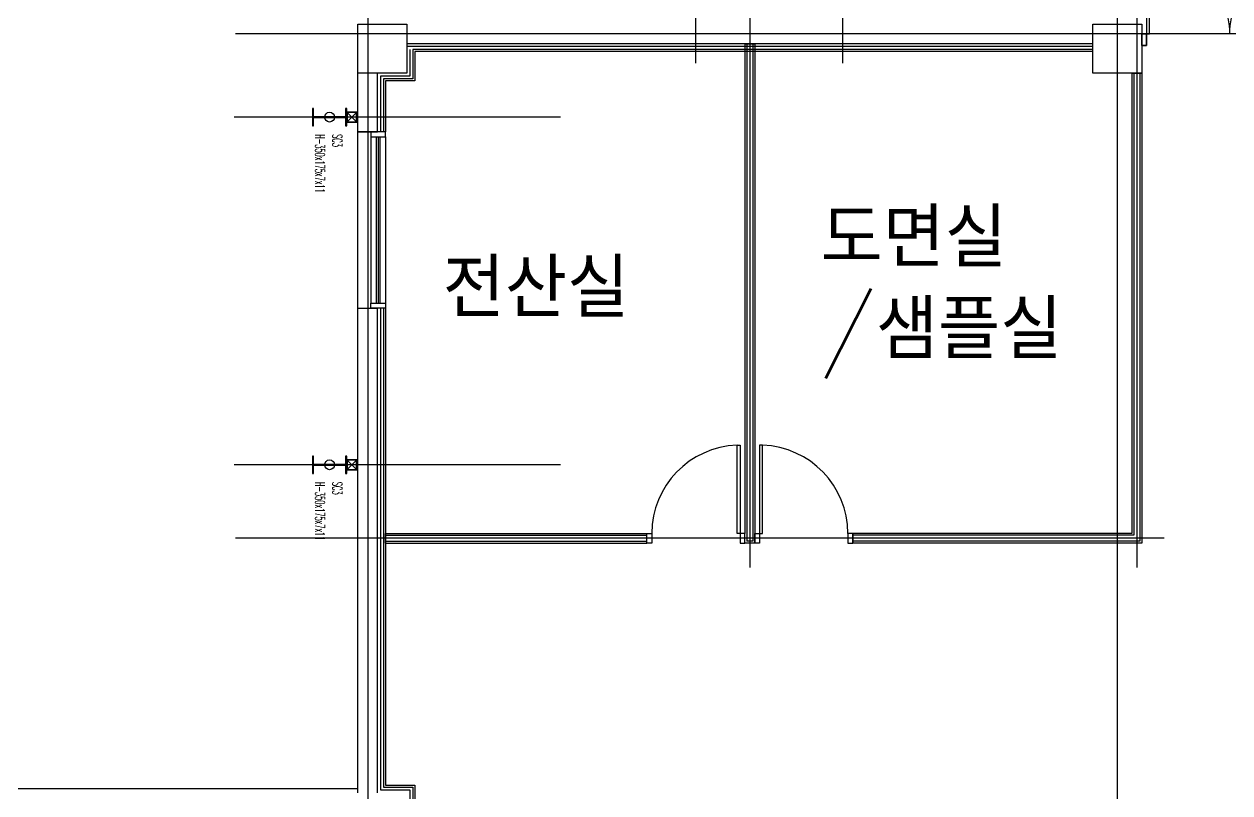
# Model space of a CAD drawing. Header units: millimetres. Extents: x 10462777 to 22643323, y 453826 to 1389191.
# Drawn here: x 11508231 to 11520538, y 590657 to 598507 of the extents above; entities that cross this region are included whole.
import ezdxf
from ezdxf.enums import TextEntityAlignment as Align

# ---------------------------------------------------------------- set-up
doc = ezdxf.new("R2010")
doc.units = ezdxf.units.MM
doc.header["$LTSCALE"] = 200
doc.header["$MEASUREMENT"] = 0
doc.linetypes.add('CEN', pattern=[62, 60, -1, 0, -1])
for name, color, linetype in [('CEN', 1, 'CONTINUOUS'), ('CEN2', 8, 'CEN'), ('COL', 2, 'CONTINUOUS'), ('column', 2, 'CONTINUOUS'), ('door', 4, 'CONTINUOUS'), ('dry', 4, 'CONTINUOUS'), ('FIN', 5, 'CONTINUOUS'), ('panel', 4, 'CONTINUOUS'), ('PIPE', 4, 'CONTINUOUS'), ('TEXT', 7, 'CONTINUOUS'), ('win', 6, 'CONTINUOUS'), ('WIN2', 5, 'CONTINUOUS'), ('단열재', 8, 'CONTINUOUS')]:
    doc.layers.add(name, color=color, linetype=linetype)
doc.layers.add('No_Print', color=153, linetype='CONTINUOUS', plot=False)
doc.styles.add('HYwulM', font='txt.shx ', dxfattribs={"bigfont": ' whgtxt.shx'})
doc.styles.add('HY울릉도L', font='txt.shx ', dxfattribs={"bigfont": ' whgtxt.shx'})
doc.linetypes.add('BATTING', pattern='A,0.00254,-2.54,[134,ltypeshp.shx,S=2.54,R=0,X=-2.54,Y=0],-5.08,[134,ltypeshp.shx,S=2.54,R=180,X=2.54,Y=0],-2.54', length=10.16254)

msp = doc.modelspace()

# ---------------------------------------------------------------- linework, layer by layer
at = {"layer": 'CEN', "color": 253}
for p, q in [((11511738.29521, 605907.23368), (11511738.29521, 573407.23367)), ((11519388.29521, 605907.23368), (11519388.29521, 573407.23367)), ((11515088.29521, 598107.23368), (11515088.29521, 602207.23368)), ((11516588.29521, 598107.23368), (11516588.29521, 602207.23368)), ((11515638.29521, 598707.23368), (11515638.29521, 592957.23368)), ((11519588.29521, 598707.23368), (11519588.29521, 592957.23368)), ((11527063.29521, 598407.23368), (11510388.29521, 598407.23368)), ((11528388.29521, 598407.23368), (11510388.29521, 598407.23368)), ((11519868.29521, 593257.23368), (11510388.29521, 593257.23368))]:
    msp.add_line(p, q, dxfattribs=at)
at = {"layer": 'CEN2', "color": 253}
for p, q in [((11513704.26752, 597557.23366), (11510373.2949, 597557.23366)), ((11513704.26752, 594007.23366), (11510373.2949, 594007.23366))]:
    msp.add_line(p, q, dxfattribs=at)
at = {"layer": 'COL', "color": 253}
for p, q in [((11519138.29521, 598307.23368), (11512138.29521, 598307.23368)), ((11511638.29521, 597407.23368), (11511638.29521, 598007.23368)), ((11511838.29521, 597407.23368), (11511838.29521, 598007.23368)), ((11511638.29521, 597407.23368), (11511838.29521, 597407.23368)), ((11511838.29521, 597407.23368), (11511638.29521, 597407.23368)), ((11511638.29521, 590657.23367), (11511638.29521, 595607.23368)), ((11511638.29521, 595607.23368), (11511838.29521, 595607.23368)), ((11511838.29521, 590657.23367), (11511838.29521, 595607.23368))]:
    msp.add_line(p, q, dxfattribs=at)
for points in [[(11511200.2949, 597560.73366, -0.4142135624), (11511184.2949, 597576.73366), (11511184.2949, 597644.73366), (11511173.2949, 597644.73366), (11511173.2949, 597469.73366), (11511184.2949, 597469.73366), (11511184.2949, 597537.73366, -0.4142135624), (11511200.2949, 597553.73366), (11511496.2949, 597553.73366, -0.4142135624), (11511512.2949, 597537.73366), (11511512.2949, 597469.73366), (11511523.2949, 597469.73366), (11511523.2949, 597644.73366), (11511512.2949, 597644.73366), (11511512.2949, 597576.73366, -0.4142135624), (11511496.2949, 597560.73366)], [(11511200.2949, 594010.73366, -0.4142135624), (11511184.2949, 594026.73366), (11511184.2949, 594094.73366), (11511173.2949, 594094.73366), (11511173.2949, 593919.73366), (11511184.2949, 593919.73366), (11511184.2949, 593987.73366, -0.4142135624), (11511200.2949, 594003.73366), (11511496.2949, 594003.73366, -0.4142135624), (11511512.2949, 593987.73366), (11511512.2949, 593919.73366), (11511523.2949, 593919.73366), (11511523.2949, 594094.73366), (11511512.2949, 594094.73366), (11511512.2949, 594026.73366, -0.4142135624), (11511496.2949, 594010.73366)]]:
    msp.add_lwpolyline(points, format="xyb", close=True, dxfattribs=at)
at = {"layer": 'column', "color": 253}
for points in [[(11512138.29521, 598007.23368), (11511638.29521, 598007.23368), (11511638.29521, 598507.23368), (11512138.29521, 598507.23368), (11512138.29521, 598007.23368)], [(11519638.29521, 598007.23368), (11519138.29521, 598007.23368), (11519138.29521, 598507.23368), (11519638.29521, 598507.23368), (11519638.29521, 598007.23368)]]:
    msp.add_lwpolyline(points, dxfattribs=at)
at = {"layer": 'door', "color": 253}
for points in [[(11520538.29521, 598407.23368, 0.4249048674), (11519688.48335, 599226.69158), (11519688.48335, 598407.23368), (11519718.48335, 598407.23368), (11519718.48335, 599227.23366)], [(11520538.29521, 598407.23368, -0.4249048674), (11521388.10707, 599226.69158), (11521388.10707, 598407.23368), (11521358.10707, 598407.23368), (11521358.10707, 599227.23366)]]:
    msp.add_lwpolyline(points, format="xyb", dxfattribs=at)
for points in [[(11519688.29521, 598287.23368), (11519638.29521, 598287.23368), (11519638.29521, 598407.23368), (11519688.29521, 598407.23368)], [(11519688.29521, 598287.23368), (11519688.29521, 598407.23368), (11519638.29521, 598407.23368), (11519638.29521, 598287.23368)]]:
    msp.add_lwpolyline(points, close=True, dxfattribs=at)
for points in [[(11515508.29521, 594207.23367), (11515538.29521, 594207.23367), (11515538.29521, 593307.23367), (11515508.29521, 593307.23367), (11515508.29521, 594207.23367)], [(11515768.29521, 594207.23367), (11515738.29521, 594207.23367), (11515738.29521, 593307.23367), (11515768.29521, 593307.23367), (11515768.29521, 594207.23367)]]:
    msp.add_lwpolyline(points, dxfattribs=at)
at = {"layer": 'door', "color": 253, "linetype": 'Continuous'}
for points in [[(11514638.29521, 593307.23367), (11514638.29521, 593207.23367), (11514588.29521, 593207.23367), (11514588.29521, 593307.23367)], [(11515538.29521, 593307.23367), (11515538.29521, 593207.23367), (11515588.29521, 593207.23367), (11515588.29521, 593307.23367)], [(11515738.29521, 593307.23367), (11515738.29521, 593207.23367), (11515688.29521, 593207.23367), (11515688.29521, 593307.23367)], [(11516638.29521, 593307.23367), (11516638.29521, 593207.23367), (11516688.29521, 593207.23367), (11516688.29521, 593307.23367)]]:
    msp.add_lwpolyline(points, close=True, dxfattribs=at)
at = {"layer": 'door', "color": 253}
for centre, start, end in [((11515538.29521, 593307.23367), 91.910213165, 180), ((11515738.29521, 593307.23367), 0, 88.089786835)]:
    msp.add_arc(centre, 900, start, end, dxfattribs=at)
at = {"layer": 'dry', "color": 253}
for p, q in [((11515588.29521, 598307.23368), (11515588.29521, 593307.23367)), ((11515608.29521, 598307.23368), (11515608.29521, 593227.23367)), ((11515668.29521, 598307.23368), (11515668.29521, 593227.23367)), ((11515688.29521, 598307.23368), (11515688.29521, 593207.23367)), ((11519558.29521, 598007.23368), (11519558.29521, 593287.23367)), ((11519618.29521, 598007.23368), (11519618.29521, 593227.23367)), ((11511918.29521, 593287.23367), (11514588.29521, 593287.23367)), ((11511918.29521, 593227.23367), (11514588.29521, 593227.23367)), ((11515668.29521, 593227.23367), (11515608.29521, 593227.23367)), ((11516688.29521, 593307.23367), (11516688.29521, 593207.23367)), ((11519558.29521, 593287.23367), (11516688.29521, 593287.23367)), ((11519618.29521, 593227.23367), (11516688.29521, 593227.23367))]:
    msp.add_line(p, q, dxfattribs=at)
at = {"layer": 'dry', "color": 253, "ltscale": 10}
for p, q in [((11515588.29521, 598307.23368), (11515688.29521, 598307.23368)), ((11519538.29521, 598007.23368), (11519538.29521, 593307.23367)), ((11519538.29521, 598007.23368), (11519638.29521, 598007.23368)), ((11519638.29521, 598007.23368), (11519638.29521, 593207.23367)), ((11511918.29521, 593307.23367), (11514588.29521, 593307.23367)), ((11511918.29521, 593207.23367), (11511918.29521, 593307.23367)), ((11514588.29521, 593207.23367), (11514588.29521, 593307.23367)), ((11515588.29521, 593307.23367), (11515588.29521, 593307.23367)), ((11515588.29521, 593207.23367), (11515588.29521, 593307.23367)), ((11519538.29521, 593307.23367), (11516688.29521, 593307.23367)), ((11511918.29521, 593207.23367), (11514588.29521, 593207.23367)), ((11515688.29521, 593207.23367), (11515588.29521, 593207.23367)), ((11519638.29521, 593207.23367), (11516688.29521, 593207.23367))]:
    msp.add_line(p, q, dxfattribs=at)
at = {"layer": 'FIN', "color": 253}
for p, q in [((11519138.29521, 598247.23368), (11512198.29521, 598247.23368)), ((11512198.29521, 598247.23368), (11512198.29521, 597947.23368)), ((11519138.29521, 598227.23368), (11512218.29521, 598227.23368)), ((11512218.29521, 598227.23368), (11512218.29521, 597927.23368)), ((11512198.29521, 597947.23368), (11511898.29522, 597947.23368)), ((11511898.29522, 597947.23368), (11511898.29522, 597407.23368)), ((11512218.29521, 597927.23368), (11511918.29522, 597927.23368)), ((11511918.29522, 597927.23368), (11511918.29522, 597407.23368)), ((11511898.29522, 595607.23368), (11511898.29522, 590717.04553)), ((11511918.29522, 595607.23368), (11511918.29522, 590737.04553)), ((11511898.29522, 590717.04553), (11512198.29521, 590717.04553)), ((11511918.29522, 590737.04553), (11512218.29521, 590737.04553)), ((11512198.29521, 590717.04553), (11512198.29521, 590097.04553)), ((11512218.29521, 590737.04553), (11512218.29521, 590077.04553))]:
    msp.add_line(p, q, dxfattribs=at)
at = {"layer": 'FIN', "color": 253, "ltscale": 10}
msp.add_line((11511638.29521, 595607.23368), (11511638.29521, 597407.23368), dxfattribs=at)
at = {"layer": 'No_Print', "color": 253}
for centre in [(11511348.2949, 597557.23366), (11511348.2949, 594007.23366)]:
    msp.add_circle(centre, 50, dxfattribs=at)
at = {"layer": 'panel', "color": 253}
msp.add_line((11496223.2949, 590701.23366), (11511638.29521, 590701.23366), dxfattribs=at)
at = {"layer": 'PIPE', "color": 253}
for p, q in [((11511528.0949, 597509.53366), (11511623.4949, 597604.93366)), ((11511623.4949, 597509.53366), (11511528.0949, 597604.93366)), ((11511528.0949, 593959.53366), (11511623.4949, 594054.93366)), ((11511623.4949, 593959.53366), (11511528.0949, 594054.93366))]:
    msp.add_line(p, q, dxfattribs=at)
for points in [[(11511625.7949, 597507.23366), (11511625.7949, 597607.23366), (11511525.7949, 597607.23366), (11511525.7949, 597507.23366)], [(11511623.4949, 597509.53366), (11511623.4949, 597604.93366), (11511528.0949, 597604.93366), (11511528.0949, 597509.53366)], [(11511625.7949, 593957.23366), (11511625.7949, 594057.23366), (11511525.7949, 594057.23366), (11511525.7949, 593957.23366)], [(11511623.4949, 593959.53366), (11511623.4949, 594054.93366), (11511528.0949, 594054.93366), (11511528.0949, 593959.53366)]]:
    msp.add_lwpolyline(points, close=True, dxfattribs=at)
at = {"layer": 'win', "color": 253}
for p, q in [((11511768.29522, 597357.23368), (11511768.29522, 595657.23368)), ((11511918.29522, 597357.23368), (11511918.29522, 595657.23368))]:
    msp.add_line(p, q, dxfattribs=at)
for points in [[(11511918.29522, 597357.23368), (11511918.29522, 597407.23368), (11511768.29522, 597407.23368), (11511768.29522, 597357.23368)], [(11511918.29522, 595657.23368), (11511918.29522, 595607.23368), (11511768.29522, 595607.23368), (11511768.29522, 595657.23368)]]:
    msp.add_lwpolyline(points, close=True, dxfattribs=at)
at = {"layer": 'WIN2', "color": 253}
for p, q in [((11511823.29522, 597357.23368), (11511823.29522, 595657.23368)), ((11511843.29522, 597357.23368), (11511843.29522, 595657.23368)), ((11511863.29522, 597357.23368), (11511863.29522, 595657.23368))]:
    msp.add_line(p, q, dxfattribs=at)
at = {"layer": '단열재', "color": 253, "linetype": 'BATTING', "ltscale": 0.03}
msp.add_line((11519138.29521, 598277.23368), (11512138.29521, 598277.23368), dxfattribs=at)
for points in [[(11512168.29521, 598247.23368), (11512168.29521, 597977.23368), (11511868.29522, 597977.23368), (11511868.29522, 597407.23368)], [(11511868.29522, 595607.23368), (11511868.29522, 590687.04553), (11512168.29521, 590687.04553), (11512168.29521, 590127.04553), (11511868.29523, 590127.04553), (11511868.29523, 587307.23368)]]:
    msp.add_lwpolyline(points, dxfattribs=at)

# ---------------------------------------------------------------- texts
at = {"layer": 'No_Print', "color": 253, "style": 'HYwulM', "width": 0.5}
for s, p in [('H-350x175x7x11', (11511251.39407, 597383.39888)), ('SC3', (11511427.40419, 597383.39888)), ('H-350x175x7x11', (11511251.39407, 593833.39888)), ('SC3', (11511427.40419, 593833.39888))]:
    msp.add_text(s, height=100, rotation=270, dxfattribs=at).set_placement(p, align=Align.MIDDLE_LEFT)
at = {"layer": 'TEXT', "color": 253, "style": 'HY울릉도L'}
for s, p in [('도면실', (11516359.16092, 596023.57034)), ('전산실', (11512503.16092, 595511.57034)), ('/샘플실', (11516359.16092, 595088.57034))]:
    msp.add_text(s, height=600, dxfattribs=at).set_placement(p)

doc.saveas('drawing.dxf')
